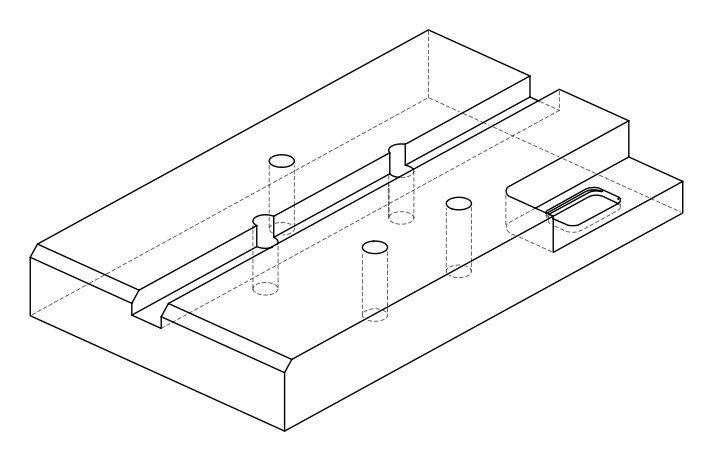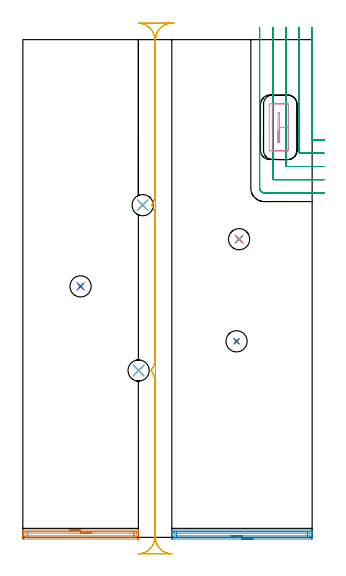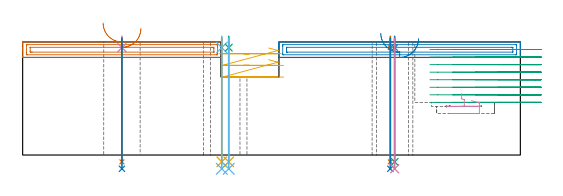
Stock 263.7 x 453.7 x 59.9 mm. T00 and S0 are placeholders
(PLAN: 20 operations, 13 tool changes, 30.5 min)
(1 AREA_MILL | FG_CHAMFER_SURFACE | UGT0205_001 | 2.75 min | 3710 mm3)
(2 AREA_MILL_1 | FG_CHAMFER_SURFACE_1 | UGT0205_001 | 3.3 min | 4469 mm3)
(3 MILL_CORNER_NOTCH_RECTANGULAR | CORNER_NOTCH_RECTANGULAR | UGT0201_008 | Follow Part, ap 4, ae 75% | 14.09 min | 263032 mm3)
(4 MILL_RECTANGULAR_POCKET | POCKET_RECTANGULAR_STRAIGHT | UGT0201_008 | Follow Part, ap 4, ae 75% | 0.82 min | 10590 mm3)
(5 MILL_RECTANGULAR_SLOT | SLOT_RECTANGULAR | UGT0201_018 | Follow Part, ap 7.5, ae 75% | 6.57 min | 258584 mm3)
(6 SPOT_DRILL | STEP1HOLE | NXT0321_9005460120000 | 0.05 min | 38 mm3)
(7 SPOT_DRILL_1 | STEP1HOLE_1 | NXT0321_9005460120000 | 0.05 min | 203 mm3)
(8 SPOT_DRILL_2 | STEP1HOLE_2 | NXT0321_9005460120000 | 0.05 min | 164 mm3)
(9 SPOT_DRILL_3 | STEP1HOLE_3 | NXT0321_9005460120000 | 0.05 min | 0 mm3)
(10 SPOT_DRILL_4 | STEP1HOLE_4 | NXT0321_9005460120000 | 0.05 min | 150 mm3)
(11 DRILL_THROUGH_HOLE_INTO_CENTER | STEP1HOLE | NXT0301_087 | 0.26 min | 4623 mm3)
(12 DRILL_TO_ENLARGE_THROUGH_HOLE | STEP1HOLE | UGT0301_260 | 0.28 min | 9183 mm3)
(13 DRILL_THROUGH_HOLE_INTO_CENTER_1 | STEP1HOLE_1 | NXT0301_087 | 0.26 min | 6141 mm3)
(14 DRILL_TO_ENLARGE_THROUGH_HOLE_1 | STEP1HOLE_1 | UGT0301_260 | 0.28 min | 11195 mm3)
(15 DRILL_THROUGH_HOLE_INTO_CENTER_2 | STEP1HOLE_2 | NXT0301_087 | 0.26 min | 6102 mm3)
(16 DRILL_TO_ENLARGE_THROUGH_HOLE_2 | STEP1HOLE_2 | UGT0301_260 | 0.28 min | 11208 mm3)
(17 DRILL_THROUGH_HOLE_INTO_CENTER_3 | STEP1HOLE_3 | NXT0301_087 | 0.26 min | 4332 mm3)
(18 DRILL_TO_ENLARGE_THROUGH_HOLE_3 | STEP1HOLE_3 | UGT0301_260 | 0.28 min | 8410 mm3)
(19 DRILL_THROUGH_HOLE_INTO_CENTER_4 | STEP1HOLE_4 | NXT0301_087 | 0.26 min | 6133 mm3)
(20 DRILL_TO_ENLARGE_THROUGH_HOLE_4 | STEP1HOLE_4 | UGT0301_260 | 0.28 min | 11209 mm3)
(TOOL UGT0205_001 | Chamfer Mill 20 x 3 x 45 deg. | D20 FL50 Z2)
(TOOL UGT0201_008 | End Mill 16 mm | D16 FL32 Z4)
(TOOL UGT0201_018 | End mill 30 mm | D30 FL50 Z4)
(TOOL NXT0321_9005460120000 | NC Spot Drill, 142deg, 12mm, Carbide, Uncoated | D12 PA142 FL30 Z2)
(TOOL NXT0301_087 | Carbide Drill 11.6mm [860.1-1160-058A1-MM 2214] | D11.6 PA140 FL72 Z2)
(TOOL UGT0301_260 | Twist Drill 19.3 mm | D19.3 PA118 FL140 Z2)
(OP 1 AREA_MILL)
G17 G21 G94 G90
T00 M6
G54
G17 G0 G90 X42.65 Y6.7 S1061 M3
G43 Z69.9 H0
G94 G1 X42.688 Z69.028 F250.
X42.802 Z68.164
X42.991 Z67.312
X43.253 Z66.48
X43.587 Z65.674
X43.99 Z64.9
X44.458 Z64.164
X44.99 Z63.472
X45.579 Z62.829
X46.222 Z62.24
X46.914 Z61.708
X47.65 Z61.24
X48.424 Z60.837
X49.23 Z60.503
X50.062 Z60.241
X50.914 Z60.052
X51.778 Z59.938
X52.65 Z59.9
X105.171
X105.29 Y6.697 Z59.888
X105.294 Y6.672 Z59.863
X105.3 Y6.384 Z59.582
Y5.779 Z58.977
Y5.265 Z58.46
Y3.231 Z56.429
Y2.603 Z55.797
Y-0.953 Z52.243
X105.298 Y-1.271 Z51.926
X105.29 Y-1.491 Z51.705
X105.069 Y-1.499 Z51.699
X104.726 Y-1.5 Z51.7
X0.574
X0.228 Y-1.496 Z51.702
X0.01 Y-1.491 Z51.705
X0. Y-1.269 Z51.928
Y2.6 Z55.794
Y3.231 Z56.429
Y3.488 Z56.685
Y5.265 Z58.46
Y5.779 Z58.977
Y6.384 Z59.583
X0.006 Y6.672 Z59.863
X0.01 Y6.697 Z59.888
X0.129 Y6.7 Z59.9
X52.65
Y5.286 Z58.486
X102.925 Y5.285 Z58.485
X102.946
X103.29 Y5.265 Z58.465
X103.298 Y4.914 Z58.114
X103.3 Y4.377 Z57.577
Y4.023 Z57.223
X103.299 Y0.471 Z53.671
X103.29 Y-0.065 Z53.135
X102.966 Y-0.085 Z53.115
X102.946
X2.375
X2.354
X2.01 Y-0.065 Z53.135
X2.002 Y0.286 Z53.486
X2. Y0.823 Z54.023
Y1.177 Z54.377
X2.001 Y4.728 Z57.928
X2.01 Y5.265 Z58.465
X2.334 Y5.285 Z58.485
X2.354
X52.65 Y5.286 Z58.486
Y3.872 Z57.072
X100.275 Y3.871 Z57.071
X100.783 Y3.87 Z57.07
X101.165 Y3.867 Z57.067
X101.284 Y3.865 Z57.065
X101.294 Y3.622 Z56.822
X101.298 Y3.488 Z56.688
X101.3 Y3.354 Z56.554
Y1.578 Z54.778
X101.297 Y1.443 Z54.643
X101.292 Y1.354 Z54.554
X101.288 Y1.334 Z54.534
X101.284 Y1.332 Z54.532
X101.261 Y1.33 Z54.53
X101.165 Y1.329 Z54.529
X5.025
X4.517 Y1.33 Z54.53
X4.135 Y1.333 Z54.533
X4.016 Y1.335 Z54.535
X4.006 Y1.578 Z54.778
X4.002 Y1.712 Z54.912
X4. Y1.846 Z55.046
Y3.622 Z56.822
X4.003 Y3.757 Z56.957
X4.008 Y3.846 Z57.046
X4.012 Y3.866 Z57.066
X4.016 Y3.868 Z57.068
X4.039 Y3.87 Z57.07
X4.135 Y3.871 Z57.071
X52.65 Y3.872 Z57.072
X53.522 Z57.11
X54.386 Z57.223
X55.238 Z57.412
X56.07 Z57.675
X56.876 Z58.008
X57.65 Z58.411
X58.386 Z58.88
X59.078 Z59.411
X59.721 Z60.
X60.31 Z60.644
X60.842 Z61.336
X61.31 Z62.072
X61.713 Z62.845
X62.047 Z63.651
X62.309 Z64.483
X62.498 Z65.335
X62.612 Z66.2
X62.65 Z67.072
G0 Z69.9
M5
M2
(OP 2 AREA_MILL_1)
G17 G21 G94 G90
T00 M6
G54
G17 G0 G90 X209.75 Y-1.5 S1061 M3
G43 Z69.9 H0
Z61.7
G94 G1 X209.712 Z60.828 F250.
X209.598 Z59.963
X209.409 Z59.112
X209.147 Z58.28
X208.813 Z57.474
X208.41 Z56.7
X207.942 Z55.964
X207.41 Z55.272
X206.821 Z54.629
X206.178 Z54.04
X205.486 Z53.508
X204.75 Z53.04
X203.976 Z52.637
X203.17 Z52.303
X202.338 Z52.041
X201.487 Z51.852
X200.622 Z51.738
X199.75 Z51.7
X136.402
X136.056 Y-1.497 Z51.702
X135.81 Y-1.491 Z51.706
X135.8 Y-1.242 Z51.955
Y3.488 Z56.682
Y4.066 Z57.263
Y4.376 Z57.573
Y4.954 Z58.15
Y5.265 Z58.46
Y5.887 Z59.086
Y6.317 Z59.517
X135.806 Y6.665 Z59.857
X135.81 Y6.697 Z59.888
X135.956 Y6.7 Z59.9
X263.544
X263.69 Y6.697 Z59.888
X263.694 Y6.665 Z59.857
X263.7 Y6.317 Z59.516
Y5.886 Z59.086
Y5.265 Z58.46
Y4.066 Z57.263
Y3.488 Z56.682
Y-0.953 Z52.244
X263.698 Y-1.244 Z51.953
X263.69 Y-1.492 Z51.705
X263.442 Y-1.499 Z51.699
X199.75 Y-1.5 Z51.7
Y-0.086 Z53.114
X138.207
X138.187 Y-0.085 Z53.115
X137.81 Y-0.065 Z53.135
X137.801 Y0.319 Z53.519
X137.8 Y4.376 Z57.576
X137.801 Y4.76 Z57.96
X137.81 Y5.265 Z58.465
X138.166 Y5.285 Z58.485
X138.187
X261.293
X261.313
X261.69 Y5.265 Z58.465
X261.699 Y4.881 Z58.081
X261.7 Y0.823 Z54.023
X261.699 Y0.44 Z53.64
X261.69 Y-0.065 Z53.135
X261.334 Y-0.085 Z53.115
X261.313 Y-0.086 Z53.114
X199.75
Y1.328 Z54.528
X140.355 Y1.329 Z54.529
X139.971 Y1.333 Z54.533
X139.845 Y1.335 Z54.535
X139.81 Y1.342 Z54.542
X139.805 Y1.428 Z54.628
X139.802 Y1.541 Z54.741
X139.8 Y2.6 Z55.8
Y3.488 Z56.688
X139.801 Y3.657 Z56.857
X139.809 Y3.828 Z57.028
X139.812 Y3.866 Z57.066
X139.828 Y3.868 Z57.068
X139.875 Y3.87 Z57.07
X139.971 Y3.871 Z57.071
X259.145
X259.529 Y3.867 Z57.067
X259.655 Y3.865 Z57.065
X259.69 Y3.858 Z57.058
X259.695 Y3.772 Z56.972
X259.698 Y3.659 Z56.859
X259.7 Y2.6 Z55.8
Y1.712 Z54.912
X259.699 Y1.542 Z54.742
X259.691 Y1.371 Z54.571
X259.688 Y1.334 Z54.534
X259.672 Y1.332 Z54.532
X259.625 Y1.33 Z54.53
X259.529 Y1.329 Z54.529
X199.75 Y1.328 Z54.528
X198.878 Z54.566
X198.014 Z54.68
X197.162 Z54.869
X196.33 Z55.131
X195.524 Z55.465
X194.75 Z55.868
X194.014 Z56.337
X193.322 Z56.868
X192.679 Z57.457
X192.09 Z58.101
X191.558 Z58.793
X191.09 Z59.528
X190.687 Z60.302
X190.353 Z61.108
X190.091 Z61.94
X189.902 Z62.792
X189.788 Z63.657
X189.75 Z64.528
G0 Z69.9
M5
M2
(OP 3 MILL_CORNER_NOTCH_RECTANGULAR)
G17 G21 G94 G90
T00 M6
G54
G17 G0 G90 X263.8 Y464.699 S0 M3
G43 Z69.9 H0
Z55.9
G94 G1 Y461.699 F250.
Y362.894 F500.
G3 X264.594 Y362.1 R0.8
G1 X271.7
X274.7 F250.
G0 Z69.9
X251.8 Y464.7
Z55.9
G1 Y461.7
Y350.895 F500.
G3 X252.595 Y350.1 R0.8
G1 X271.7
X274.7 F250.
G0 Z69.9
X239.8 Y464.7
Z55.9
G1 Y461.7
Y338.895 F500.
G3 X240.595 Y338.1 R0.8
G1 X271.7
X274.7 F250.
G0 Z69.9
X227.8 Y464.7
Z55.9
G1 Y461.7
Y326.895 F500.
G3 X228.595 Y326.1 R0.8
G1 X271.7
X274.7 F250.
G0 Z69.9
X215.8 Y464.7
Z55.9
G1 Y461.7
Y318.3 F500.
G3 X220. Y314.1 R4.2
G1 X271.7
X274.7 F250.
G0 Z69.9
X263.8 Y464.699
Z51.9
G1 Y461.699
Y362.894 F500.
G3 X264.594 Y362.1 R0.8
G1 X271.7
X274.7 F250.
G0 Z69.9
X251.8 Y464.7
Z51.9
G1 Y461.7
Y350.895 F500.
G3 X252.595 Y350.1 R0.8
G1 X271.7
X274.7 F250.
G0 Z69.9
X239.8 Y464.7
Z51.9
G1 Y461.7
Y338.895 F500.
G3 X240.595 Y338.1 R0.8
G1 X271.7
X274.7 F250.
G0 Z69.9
X227.8 Y464.7
Z51.9
G1 Y461.7
Y326.895 F500.
G3 X228.595 Y326.1 R0.8
G1 X271.7
X274.7 F250.
G0 Z69.9
X215.8 Y464.7
Z51.9
G1 Y461.7
Y318.3 F500.
G3 X220. Y314.1 R4.2
G1 X271.7
X274.7 F250.
G0 Z69.9
X263.8 Y464.699
Z47.9
G1 Y461.699
Y362.894 F500.
G3 X264.594 Y362.1 R0.8
G1 X271.7
X274.7 F250.
G0 Z69.9
X251.8 Y464.7
Z47.9
G1 Y461.7
Y350.895 F500.
G3 X252.595 Y350.1 R0.8
G1 X271.7
X274.7 F250.
G0 Z69.9
X239.8 Y464.7
Z47.9
G1 Y461.7
Y338.895 F500.
G3 X240.595 Y338.1 R0.8
G1 X271.7
X274.7 F250.
G0 Z69.9
X227.8 Y464.7
Z47.9
G1 Y461.7
Y326.895 F500.
G3 X228.595 Y326.1 R0.8
G1 X271.7
X274.7 F250.
G0 Z69.9
X215.8 Y464.7
Z47.9
G1 Y461.7
Y318.3 F500.
G3 X220. Y314.1 R4.2
G1 X271.7
X274.7 F250.
G0 Z69.9
X263.8 Y464.699
Z43.9
G1 Y461.699
Y362.894 F500.
G3 X264.594 Y362.1 R0.8
G1 X271.7
X274.7 F250.
G0 Z69.9
X251.8 Y464.7
Z43.9
G1 Y461.7
Y350.895 F500.
G3 X252.595 Y350.1 R0.8
G1 X271.7
X274.7 F250.
G0 Z69.9
X239.8 Y464.7
Z43.9
G1 Y461.7
Y338.895 F500.
G3 X240.595 Y338.1 R0.8
G1 X271.7
X274.7 F250.
G0 Z69.9
X227.8 Y464.7
Z43.9
G1 Y461.7
Y326.895 F500.
G3 X228.595 Y326.1 R0.8
G1 X271.7
X274.7 F250.
G0 Z69.9
X215.8 Y464.7
Z43.9
G1 Y461.7
Y318.3 F500.
G3 X220. Y314.1 R4.2
G1 X271.7
X274.7 F250.
G0 Z69.9
X263.8 Y464.699
Z39.9
G1 Y461.699
Y362.894 F500.
G3 X264.594 Y362.1 R0.8
G1 X271.7
X274.7 F250.
G0 Z69.9
X251.8 Y464.7
Z39.9
G1 Y461.7
Y350.895 F500.
G3 X252.595 Y350.1 R0.8
G1 X271.7
X274.7 F250.
G0 Z69.9
X239.8 Y464.7
Z39.9
G1 Y461.7
Y338.895 F500.
G3 X240.595 Y338.1 R0.8
G1 X271.7
X274.7 F250.
G0 Z69.9
X227.8 Y464.7
Z39.9
G1 Y461.7
Y326.895 F500.
G3 X228.595 Y326.1 R0.8
G1 X271.7
X274.7 F250.
G0 Z69.9
X215.8 Y464.7
Z39.9
G1 Y461.7
Y318.3 F500.
G3 X220. Y314.1 R4.2
G1 X271.7
X274.7 F250.
G0 Z69.9
X263.8 Y464.699
Z35.9
G1 Y461.699
Y362.894 F500.
G3 X264.594 Y362.1 R0.8
G1 X271.7
X274.7 F250.
G0 Z69.9
X251.8 Y464.7
Z35.9
G1 Y461.7
Y350.895 F500.
G3 X252.595 Y350.1 R0.8
G1 X271.7
X274.7 F250.
G0 Z69.9
X239.8 Y464.7
Z35.9
G1 Y461.7
Y338.895 F500.
G3 X240.595 Y338.1 R0.8
G1 X271.7
X274.7 F250.
G0 Z69.9
X227.8 Y464.7
Z35.9
G1 Y461.7
Y326.895 F500.
G3 X228.595 Y326.1 R0.8
G1 X271.7
X274.7 F250.
G0 Z69.9
X215.8 Y464.7
Z35.9
G1 Y461.7
Y318.3 F500.
G3 X220. Y314.1 R4.2
G1 X271.7
X274.7 F250.
G0 Z69.9
X263.8 Y464.699
Z31.9
G1 Y461.699
Y362.894 F500.
G3 X264.594 Y362.1 R0.8
G1 X271.7
X274.7 F250.
G0 Z69.9
X251.8 Y464.7
Z31.9
G1 Y461.7
Y350.895 F500.
G3 X252.595 Y350.1 R0.8
G1 X271.7
X274.7 F250.
G0 Z69.9
X239.8 Y464.7
Z31.9
G1 Y461.7
Y338.895 F500.
G3 X240.595 Y338.1 R0.8
G1 X271.7
X274.7 F250.
G0 Z69.9
X227.8 Y464.7
Z31.9
G1 Y461.7
Y326.895 F500.
G3 X228.595 Y326.1 R0.8
G1 X271.7
X274.7 F250.
G0 Z69.9
X215.8 Y464.7
Z31.9
G1 Y461.7
Y318.3 F500.
G3 X220. Y314.1 R4.2
G1 X271.7
X274.7 F250.
G0 Z69.9
X263.8 Y464.699
Z27.9
G1 Y461.699
Y362.894 F500.
G3 X264.594 Y362.1 R0.8
G1 X271.7
X274.7 F250.
G0 Z69.9
X251.8 Y464.7
Z27.9
G1 Y461.7
Y350.895 F500.
G3 X252.595 Y350.1 R0.8
G1 X271.7
X274.7 F250.
G0 Z69.9
X239.8 Y464.7
Z27.9
G1 Y461.7
Y338.895 F500.
G3 X240.595 Y338.1 R0.8
G1 X271.7
X274.7 F250.
G0 Z69.9
X227.8 Y464.7
Z27.9
G1 Y461.7
Y326.895 F500.
G3 X228.595 Y326.1 R0.8
G1 X271.7
X274.7 F250.
G0 Z69.9
X215.8 Y464.7
Z27.9
G1 Y461.7
Y318.3 F500.
G3 X220. Y314.1 R4.2
G1 X271.7
X274.7 F250.
G0 Z69.9
M5
M2
(OP 4 MILL_RECTANGULAR_POCKET)
G17 G21 G94 G90
T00 M6
G54
G17 G0 G90 X232.6 Y370.791 S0 M3
G43 Z69.9 H0
Z32.58
G94 G1 Y360.3 Z29.769 F250.
X234. Z29.394
Y373.75 Z25.79
Y387.2 F500.
X232.6
Y360.3
X234.
Y373.75
X242.
Y394.5
G3 X241.3 Y395.2 R0.7
G1 X225.3
G3 X224.6 Y394.5 R0.7
G1 Y353.
G3 X225.3 Y352.3 R0.7
G1 X241.3
G3 X242. Y353. R0.7
G1 Y373.75
Y374.75
G0 X237.734 Y352.378 Z28.79
G1 X241.468 Z27.789 F250.
X241.676 Y352.516 Z27.723
X241.789 Y352.625 Z27.681
X241.88 Y352.797 Z27.629
X241.908 Y352.935 Z27.591
X241.92 Y353.181 Z27.525
X241.969 Y353.237 Z27.505
X242. Y353.243 Z27.496
Y373.755 Z22.
Y394.267 F500.
X241.954 Y394.277
X241.922 Y394.313
X241.918 Y394.36
X241.908 Y394.565
X241.859 Y394.808
X241.676 Y394.984
X241.555 Y395.064
X241.419 Y395.105
X241.266 Y395.122
X239.527 Y395.121
X227.366 Y395.122
X227.367 Y392.986
Y352.378
X241.468
X241.676 Y352.516
X241.789 Y352.625
X241.88 Y352.797
X241.908 Y352.935
X241.918 Y353.149
X241.921 Y353.197
X241.953 Y353.233
X242. Y353.243
Y373.755
Y374.755
G0 Z69.9
M5
M2
(OP 5 MILL_RECTANGULAR_SLOT)
G17 G21 G94 G90
T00 M6
G54
G17 G0 G90 X137.062 Y-15.245 S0 M3
G43 Z69.9 H0
Z53.7
G94 G1 X134.081 Y-14.901 F250.
G2 X120.8 Y0. R15. F500.
G1 Y453.7
G2 X135.252 Y468.69 R15.
G1 Y468.7
X105.848
Y468.69
G2 X120.3 Y453.7 R15.
G1 Y311.627
G2 X117.428 Y302.8 R15.
X120.3 Y293.973 R15.
G1 Y161.748
G2 X116.786 Y152.1 R15.
X120.3 Y142.452 R15.
G1 Y0.
G2 X107.032 Y-14.9 R15.
G1 X104.052 Y-15.246 F250.
G0 Z69.9
X130.352 Y468.7
Z56.7
G1 X135.252 Z55.387
Y468.69 Z55.384
Y468.7 Z55.382
X105.848 Z47.503
Y468.69 Z47.5
G2 X120.3 Y453.7 R15. F500.
G1 Y311.627
G2 X117.428 Y302.8 R15.
X120.3 Y293.973 R15.
G1 Y161.748
G2 X116.786 Y152.1 R15.
X120.3 Y142.452 R15.
G1 Y0.
G2 X106.248 Y-14.97 R15.
G1 Y-15.
X134.852
Y-14.97
G2 X120.8 Y0. R15.
G1 Y453.7
G2 X135.252 Y468.69 R15.
G1 X138.25 Y468.8 F250.
G0 X130.352 Y468.7 Z50.5
G1 X135.252 Z49.187
Y468.69 Z49.184
Y468.7 Z49.182
X105.848 Z41.303
Y468.69 Z41.3
G2 X120.3 Y453.7 R15. F500.
G1 Y311.627
G2 X117.428 Y302.8 R15.
X120.3 Y293.973 R15.
G1 Y161.748
G2 X116.786 Y152.1 R15.
X120.3 Y142.452 R15.
G1 Y0.
G2 X106.248 Y-14.97 R15.
G1 Y-15.
X134.852
Y-14.97
G2 X120.8 Y0. R15.
G1 Y453.7
G2 X135.252 Y468.69 R15.
G1 X138.25 Y468.8 F250.
G0 Z69.9
M5
M2
(OP 6 SPOT_DRILL)
G17 G21 G94 G90
T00 M6
G54
G17 G0 G90 X105.5 Y152.1 S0 M3
G43 Z69.9 H0
G94 G81 G98 Z56.9 F250. R62.9
G80
M5
M2
(OP 7 SPOT_DRILL_1)
G17 G21 G94 G90
T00 M6
G54
G17 G0 G90 X194.8 Y178.7 S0 M3
G43 Z69.9 H0
G94 G81 G98 Z56.9 F250. R62.9
G80
M5
M2
(OP 8 SPOT_DRILL_2)
G17 G21 G94 G90
T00 M6
G54
G17 G0 G90 X197.1 Y271.8 S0 M3
G43 Z69.9 H0
G94 G81 G98 Z56.9 F250. R62.9
G80
M5
M2
(OP 9 SPOT_DRILL_3)
G17 G21 G94 G90
T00 M6
G54
G17 G0 G90 X109.2 Y302.8 S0 M3
G43 Z69.9 H0
G94 G81 G98 Z56.9 F250. R62.9
G80
M5
M2
(OP 10 SPOT_DRILL_4)
G17 G21 G94 G90
T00 M6
G54
G17 G0 G90 X52.6 Y228.8 S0 M3
G43 Z69.9 H0
G94 G81 G98 Z56.9 F250. R62.9
G80
M5
M2
(OP 11 DRILL_THROUGH_HOLE_INTO_CENTER)
G17 G21 G94 G90
T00 M6
G54
G17 G0 G90 X105.5 Y152.1 S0 M3
G43 Z69.9 H1
G94 G73 G98 Z-3.611 F250. Q10.585 R61.9
G80
M5
M2
(OP 12 DRILL_TO_ENLARGE_THROUGH_HOLE)
G17 G21 G94 G90
T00 M6
G54
G17 G0 G90 X105.5 Y152.1 S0 M3
G43 Z69.9 H0
G94 G73 G98 Z-7.298 F250. Q16.8 R61.9
G80
M5
M2
(OP 13 DRILL_THROUGH_HOLE_INTO_CENTER_1)
G17 G21 G94 G90
T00 M6
G54
G17 G0 G90 X194.8 Y178.7 S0 M3
G43 Z69.9 H1
G94 G73 G98 Z-3.611 F250. Q10.585 R61.9
G80
M5
M2
(OP 14 DRILL_TO_ENLARGE_THROUGH_HOLE_1)
G17 G21 G94 G90
T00 M6
G54
G17 G0 G90 X194.8 Y178.7 S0 M3
G43 Z69.9 H0
G94 G73 G98 Z-7.298 F250. Q16.8 R61.9
G80
M5
M2
(OP 15 DRILL_THROUGH_HOLE_INTO_CENTER_2)
G17 G21 G94 G90
T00 M6
G54
G17 G0 G90 X197.1 Y271.8 S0 M3
G43 Z69.9 H1
G94 G73 G98 Z-3.611 F250. Q10.585 R61.9
G80
M5
M2
(OP 16 DRILL_TO_ENLARGE_THROUGH_HOLE_2)
G17 G21 G94 G90
T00 M6
G54
G17 G0 G90 X197.1 Y271.8 S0 M3
G43 Z69.9 H0
G94 G73 G98 Z-7.298 F250. Q16.8 R61.9
G80
M5
M2
(OP 17 DRILL_THROUGH_HOLE_INTO_CENTER_3)
G17 G21 G94 G90
T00 M6
G54
G17 G0 G90 X109.2 Y302.8 S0 M3
G43 Z69.9 H1
G94 G73 G98 Z-3.611 F250. Q10.585 R61.9
G80
M5
M2
(OP 18 DRILL_TO_ENLARGE_THROUGH_HOLE_3)
G17 G21 G94 G90
T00 M6
G54
G17 G0 G90 X109.2 Y302.8 S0 M3
G43 Z69.9 H0
G94 G73 G98 Z-7.298 F250. Q16.8 R61.9
G80
M5
M2
(OP 19 DRILL_THROUGH_HOLE_INTO_CENTER_4)
G17 G21 G94 G90
T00 M6
G54
G17 G0 G90 X52.6 Y228.8 S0 M3
G43 Z69.9 H1
G94 G73 G98 Z-3.611 F250. Q10.585 R61.9
G80
M5
M2
(OP 20 DRILL_TO_ENLARGE_THROUGH_HOLE_4)
G17 G21 G94 G90
T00 M6
G54
G17 G0 G90 X52.6 Y228.8 S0 M3
G43 Z69.9 H0
G94 G73 G98 Z-7.298 F250. Q16.8 R61.9
G80
M5
M2
